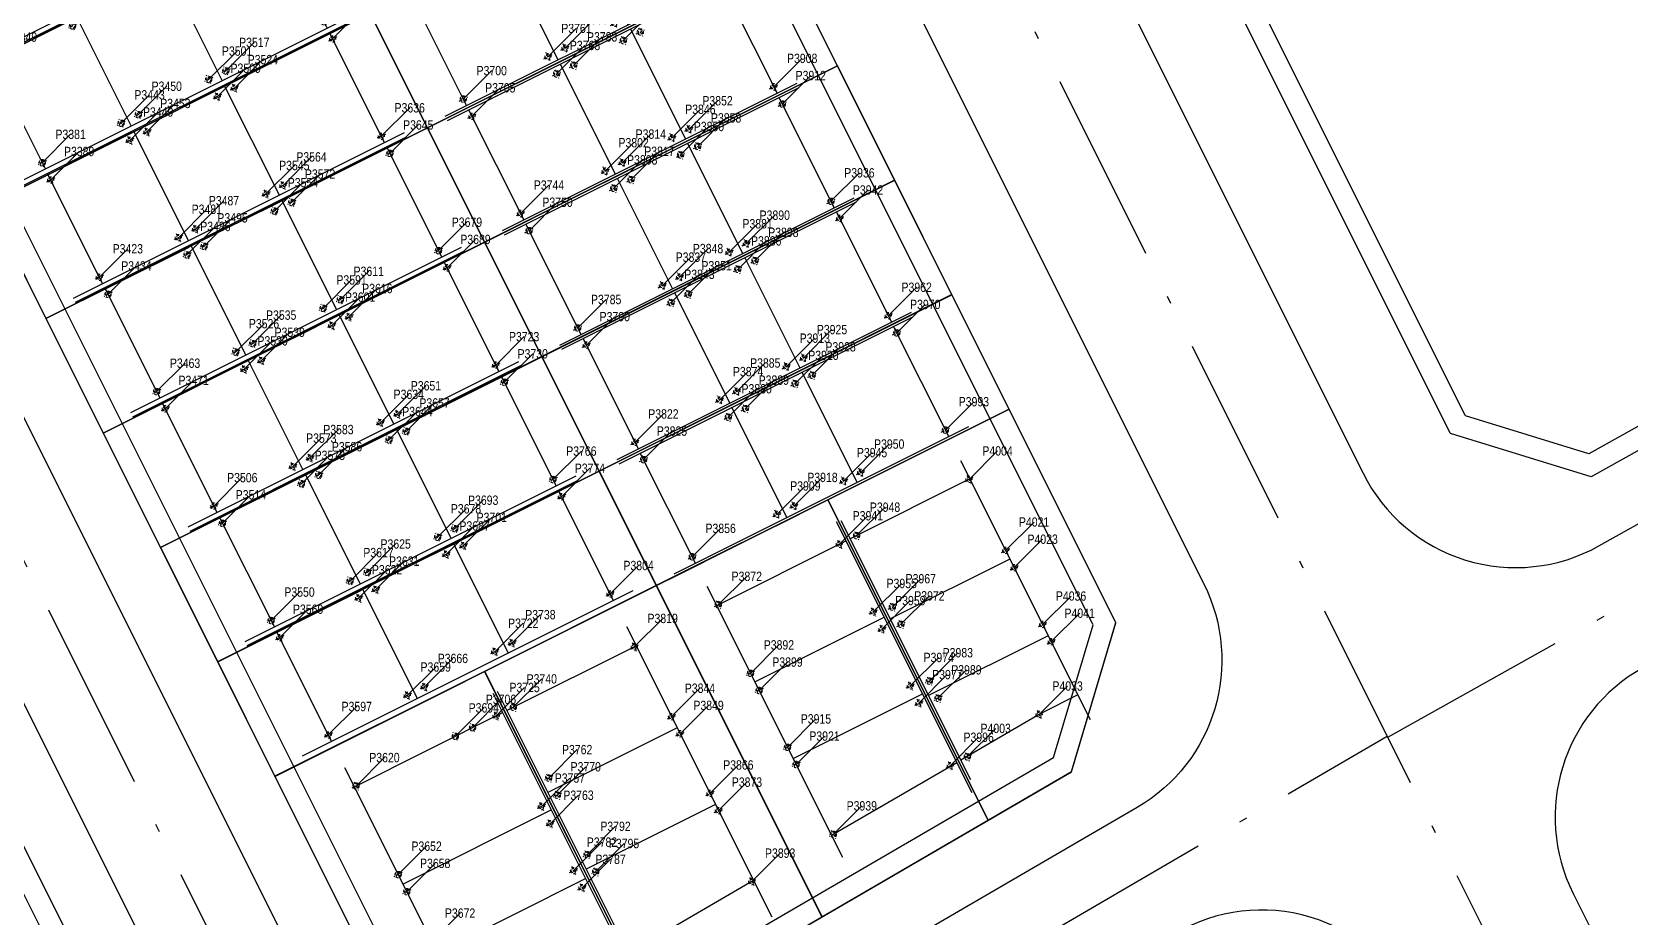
# Model space of a CAD drawing. Header units: millimetres. Extents: x 0 to 571985, y 0 to 2066666.
# Drawn here: x 568856.7 to 568931.6, y 2066334.2 to 2066375.7 of the extents above; entities that cross this region are included whole.
import ezdxf
from ezdxf.enums import TextEntityAlignment as Align
from ezdxf.xclip import XClip

# ---------------------------------------------------------------- set-up
doc = ezdxf.new("R2010")
doc.units = ezdxf.units.MM
for name, pattern in [('ACAD_ISO10W100', [18.5, 12, -3, 0.5, -3]), ('CENTER', [3, 1.5, -0.5, 0.5, -0.5]), ('CENTER2', [1.125, 0.75, -0.125, 0.125, -0.125]), ('HIDDEN', [0.75, 0.5, -0.25]), ('Xref Grid (A1)$0$CENTER2', [1.125, 0.75, -0.125, 0.125, -0.125])]:
    doc.linetypes.add(name, pattern=pattern)
for name, color, linetype in [('01.AXIS', 160, 'CENTER2'), ('13.BEAM', 8, 'Continuous'), ('CDC.01.AXIS', 160, 'CENTER2'), ('ChiaLo', 128, 'CENTER'), ('datOlienke', 42, 'Continuous'), ('datTruog', 134, 'Continuous'), ('LogDg', 7, 'Continuous'), ('LoLK', 6, 'Continuous'), ('RANHGIOI', 2, 'HIDDEN'), ('TimDg', 222, 'Continuous'), ('ViaHeS', 32, 'Continuous'), ('Xref Grid (A1)$0$01.AXIS', 160, 'Xref Grid (A1)$0$CENTER2')]:
    doc.layers.add(name, color=color, linetype=linetype)
for name, color, linetype, lineweight in [('A-KY HIEU', 34, 'Continuous', 20), ('A-NET THAY', 125, 'Continuous', 18), ('boDnv', 54, 'Continuous', 25), ('E- RANH GIOI', 1, 'CENTER', 13), ('kata_text', 254, 'Continuous', 30)]:
    doc.layers.add(name, color=color, linetype=linetype, lineweight=lineweight)
doc.styles.add('kata_dim', font='vnrms.shx', dxfattribs={"width": 0.66, "oblique": 7})
doc.styles.add('kata_text', font='arial.ttf', dxfattribs={"width": 0.8})
doc.styles.add('rms', font='romans.shx', dxfattribs={"width": 0.7, "bigfont": 'vns.shx'})
doc.linetypes.add('ADL', pattern='A,0.125,-0.15,["++",rms,S=0.5,R=0,X=0,Y=-0.2245],-1.35,1.125', length=2.75)
doc.dimstyles.new('kata_dim_iso', dxfattribs={"dimtxt": 2.5, "dimasz": 1.5, "dimexe": 1.5, "dimexo": 2.5, "dimtad": 1, "dimdec": 0, "dimzin": 0, "dimdsep": 46, "dimtxsty": 'kata_dim', "dimblk": 'kata_block_ArchTick', "dimcen": 0.09, "dimdle": 1.2, "dimclrd": 8, "dimclre": 8, "dimclrt": 3, "dimadec": 0, "dimazin": 0, "dimtfac": 1, "dimtdec": 0, "dimtix": 1, "dimtofl": 0, "dimtmove": 0, "dimatfit": 3, "dimfxl": 3.75, "dimfxlon": 1, "dimtolj": 1, "dimtzin": 0, "dimarcsym": 0})

# ---------------------------------------------------------------- blocks, each defined once
blk = doc.blocks.new('NEN')
at = {"layer": 'boDnv', "color": 10, "linetype": 'ADL', "ltscale": 0.25}
for points in [[(359.506, 130.346), (389.04, 76.775), (387.315, 70.754), (232.191, -15.805), (226.405, -14.021), (199.009, 40.755), (200.902, 46.897), (353.525, 132.059)], [(183.1, -44.001), (207.084, -30.046), (208.943, -23.819), (166.891, 60.261), (160.821, 62.463), (135.405, 51.385), (133.351, 45.723), (177.371, -42.291)], [(138.064, -70.202), (163.347, -55.493), (165.206, -49.265), (120.533, 40.055), (114.463, 42.257), (87.67, 30.578), (85.617, 24.916), (132.335, -68.493)]]:
    blk.add_lwpolyline(points, close=True, dxfattribs=at)
at = {"layer": 'ChiaLo', "ltscale": 5}
for points in [[(196.229, -37.519), (148.388, 58.135)], [(154.468, 1.268), (188.901, 18.489)], [(157.151, -4.099), (191.585, 13.123)], [(159.835, -9.465), (194.269, 7.757)], [(162.519, -14.831), (196.953, 2.391)], [(165.203, -20.197), (199.637, -2.976)], [(167.887, -25.564), (202.321, -8.342)], [(170.571, -30.93), (205.004, -13.708)], [(204.023, -32.984), (196.508, -17.958)], [(188.434, -42.054), (180.409, -26.009)]]:
    blk.add_lwpolyline(points, dxfattribs=at)
at = {"layer": 'datOlienke'}
for points in [[(183.229, -45.083), (207.929, -30.712), (210.015, -23.726), (167.607, 61.065), (160.787, 63.539), (134.612, 52.13), (132.265, 45.66), (176.67, -43.125)], [(138.192, -71.285), (164.192, -56.158), (166.277, -49.172), (121.249, 40.859), (114.429, 43.333), (86.877, 31.323), (84.53, 24.853), (131.634, -69.327)]]:
    blk.add_lwpolyline(points, close=True, dxfattribs=at)
at = {"layer": 'datTruog', "linetype": 'ByBlock'}
blk.add_lwpolyline([(360.181, 131.193), (390.115, 76.896), (388.163, 70.081), (232.305, -16.886), (225.702, -14.851), (197.935, 40.666), (200.065, 47.574), (353.401, 133.135)], close=True, dxfattribs=at)
at = {"layer": 'LogDg'}
for points in [[(34.296, -348.766, -0.124666), (14.114, -339.771, 0.262937), (-5.331, -336.771, -0.009345), (-40.959, -349.473), (-145.868, -384.68, 0.405257), (-155.456, -403.235), (-146.557, -432.72), (-158.046, -436.187), (-166.572, -407.936, 0.423227), (-185.704, -398.049), (-272.077, -427.035, 0.40652), (-277.181, -436.964), (-262.947, -483.397), (-271.552, -486.035), (-285.593, -440.232, 0.421949), (-295.787, -434.992), (-422.26, -477.436, 0.346831), (-427.684, -485.726), (-426.662, -497.249, 0.109851), (-417.21, -527.045), (-422.398, -530.058, -0.109851), (-432.639, -497.779), (-433.194, -491.512, 0.484967), (-443.708, -484.634), (-484.199, -498.222, 0.36701), (-492.228, -511.51), (-484.402, -560.012), (-490.326, -560.967), (-497.433, -516.92, 0.457512), (-512.889, -507.388), (-525.337, -511.314, 0.375227), (-533.554, -524.795, 0.049445), (-523.248, -562.118), (-518.404, -576.577), (-525.515, -578.96), (-530.307, -564.659, -0.044276), (-540.221, -530.036, 0.448349), (-555.614, -520.863), (-568.853, -525.038), (-576.072, -502.149), (-552.391, -494.681, 0.333336), (-544.003, -482.976), (-545.865, -397.305, 0.120559), (-569.998, -307.198), (-621.979, -219.712, 0.334943), (-635.359, -214.239), (-686.931, -227.855), (-689.803, -216.977), (-647.957, -205.93, 0.498191), (-640.704, -188.198), (-654.378, -165.183, -0.144979), (-668.853, -108.061), (-659.845, 118.23, 0.428088), (-671.924, 130.707), (-689.222, 130.58), (-689.305, 141.83), (-670.344, 141.969, 0.400474), (-658.442, 153.492), (-657.828, 168.904), (-656.06, 189.374), (-648.588, 188.728), (-650.341, 168.432), (-650.889, 154.678, 0.425345), (-638.921, 142.201), (-621.613, 142.328, 0.402651), (-609.707, 153.94), (-609.387, 163.859, -0.019867), (-608.227, 179.942), (-606.8, 192.652), (-600.838, 191.983), (-602.264, 179.273, 0.019867), (-603.39, 163.665), (-603.676, 154.802, 0.425871), (-591.594, 142.415), (-548.362, 142.733), (-548.28, 131.483), (-592.887, 131.155, 0.401789), (-604.791, 119.578), (-607.754, 35.571, -0.005984), (-607.983, 30.718, 0.462462), (-599.177, 22.287), (-555.377, 26.801), (-554.762, 20.832), (-603.242, 15.836, 0.355613), (-610.381, 8.689), (-613.794, -24.838, 0.475348), (-605.015, -33.606), (-508.268, -23.636, 0.016072), (-476.806, -19.368, 0.37392), (-470.138, -11.259), (-470.705, 9.348), (-464.707, 9.513), (-464.235, -7.648, 0.461916), (-454.747, -15.288), (-421.581, -8.993, 0.020567), (-382.015, 0.216), (-299.764, 22.963, 0.415004), (-292.798, 35.293), (-296.969, 50.218), (-285.412, 53.448), (-281.218, 38.439, 0.413423), (-268.921, 31.492), (-169.968, 58.858, 0.427702), (-164.496, 69.052), (-169.623, 84.754), (-163.92, 86.616), (-158.479, 69.956, 0.400853), (-148.742, 64.729), (-123.897, 71.6, 0.437327), (-113.795, 91.173), (-114.462, 93.013), (-128.551, 136.154), (-105.736, 143.605), (-91.769, 100.833), (-90.91, 98.466, 0.429754), (-70.957, 89.772, 0.001079), (-63.934, 92.766, 0.001474), (-62.342, 93.454), (-47.534, 99.909, 0.386536), (-43.126, 109.726), (-48.301, 125.574), (-42.598, 127.436), (-38.076, 113.59, 0.442444), (-27.275, 108.739), (111.617, 169.28, 0.414214), (115.754, 179.811), (109.361, 194.478), (114.861, 196.875), (121.255, 182.208, 0.414214), (131.785, 178.071), (252.97, 230.894), (276.872, 241.312), (291.579, 249.057, 0.419837), (295.267, 261.365), (290.95, 269.196), (301.459, 274.99), (306.058, 266.648, 0.408717), (318.136, 263.031), (326.546, 267.464), (332.148, 256.836), (324.233, 252.656, 0.419466), (320.555, 240.352), (397.092, 101.523, 0.433643), (408.413, 98.649), (440.787, 119.386), (444.023, 114.334), (410.428, 92.813, 0.395048), (407.737, 82.215), (451.056, 3.639, -0.005576), (472.219, -35.781, 0.422017), (490.066, -41.118), (502.995, -33.918), (514.672, -54.886), (500.295, -62.892, 0.404193), (495.052, -80.181), (502.502, -94.711), (491.824, -100.186), (485.095, -87.061, 0.424556), (467.192, -81.64), (316.164, -165.913), (307.211, -171.115, 0.396001), (304.075, -181.611), (326.147, -225.742), (318.098, -229.768), (296.726, -187.038, 0.432664), (285.552, -183.699), (178.072, -246.148, 0.389772), (174.86, -256.488), (194.1, -297.126), (188.677, -299.693), (170.231, -260.733, 0.439085), (158.982, -257.239), (145.496, -265.075, -0.013452), (97.701, -291.151, 0.262926), (86.853, -307.563, -0.162068), (76.015, -333.842, 0.270323), (72.318, -353.653), (79.981, -375.074), (57.383, -383.157), (49.72, -361.737, 0.270325), (34.296, -348.766)], [(191.761, -50.531), (96.917, -106.112, 0.395833), (93.785, -116.606), (107.231, -143.491, 0.432836), (118.409, -146.827), (234.309, -78.995, 0.395833), (237.441, -68.502), (223.995, -41.617, 0.432836), (212.817, -38.281), (191.761, -50.531)]]:
    blk.add_lwpolyline(points, format="xyb", dxfattribs=at)
for points in [[(392.266, 68.936, 0.412716), (395.374, 79.784), (365.44, 134.08, 0.415712), (354.536, 137.204), (197.099, 49.355, 0.401037), (193.842, 38.79), (221.604, -16.718, 0.427514), (232.657, -20.125)], [(133.661, 54.988), (161.2, 66.992, -0.398858), (171.552, 63.237), (214.134, -21.902, -0.395833), (211.002, -32.395), (185.019, -47.512, -0.432836), (173.841, -44.175), (129.703, 44.076, -0.429738)], [(231.455, -36.414), (244.888, -63.273, 0.427514), (255.942, -66.68), (417.372, 23.397, 0.412716), (420.48, 34.246), (405.996, 60.518, 0.415712), (395.092, 63.642), (234.712, -25.849, 0.401037)], [(81.968, 23.269), (128.805, -70.377, 0.432836), (139.983, -73.714), (165.966, -58.597, 0.395833), (169.098, -48.104), (123.817, 42.43, 0.398858), (113.466, 46.185), (85.926, 34.181, 0.429738)]]:
    blk.add_lwpolyline(points, format="xyb", close=True, dxfattribs=at)
at = {"layer": 'LoLK'}
for points in [[(169.671, 15.58), (151.784, 6.634), (154.468, 1.268), (172.355, 10.214)], [(194.269, 7.757), (191.585, 13.123), (175.039, 4.848), (177.723, -0.519)], [(172.355, 10.214), (154.468, 1.268), (157.151, -4.099), (175.039, 4.848)], [(196.953, 2.391), (194.269, 7.757), (177.723, -0.519), (180.407, -5.885)], [(175.039, 4.848), (157.151, -4.099), (159.835, -9.465), (177.723, -0.519)], [(199.637, -2.976), (196.953, 2.391), (180.407, -5.885), (183.091, -11.251)], [(180.407, -5.885), (177.723, -0.519), (159.835, -9.465), (162.519, -14.831)], [(202.321, -8.342), (199.637, -2.976), (183.091, -11.251), (185.775, -16.617)], [(180.407, -5.885), (162.519, -14.831), (165.203, -20.197), (183.091, -11.251)], [(205.004, -13.708), (202.321, -8.342), (185.775, -16.617), (188.459, -21.984)], [(183.091, -11.251), (165.203, -20.197), (167.887, -25.564), (185.775, -16.617)], [(210.015, -23.726), (205.004, -13.708), (196.508, -17.958), (204.023, -32.984), (207.929, -30.712)], [(185.775, -16.617), (167.887, -25.564), (170.571, -30.93), (188.459, -21.984)], [(196.508, -17.958), (188.459, -21.984), (196.229, -37.519), (204.023, -32.984)], [(188.459, -21.984), (180.409, -26.009), (188.434, -42.054), (196.229, -37.519)], [(180.409, -26.009), (170.571, -30.93), (176.67, -43.125), (183.229, -45.083), (188.434, -42.054)], [(151.464, -44.145), (161.302, -39.225), (158.619, -33.858), (140.731, -42.805), (143.415, -48.171)]]:
    blk.add_lwpolyline(points, close=True, dxfattribs=at)
at = {"layer": 'RANHGIOI', "color": 1, "ltscale": 9, "const_width": 1}
blk.add_lwpolyline([(460, -51.299, 0.006594), (435.293, -5.051), (303.078, 234.769), (284.672, 225.077), (-55.993, 76.586), (-56.839, 76.223, -0.005137), (-90.743, 62.093), (-377.217, -17.133, -0.020567), (-418.225, -26.678), (-463.443, -35.259, -0.021218), (-506.422, -41.541), (-623.638, -53.62), (-626.464, -70.884, 0.128574), (-620.42, -135.36), (-615.505, -148.86, 0.039408), (-607.143, -167.188), (-594.172, -190.555), (-547.57, -259.493, -0.11987), (-522.704, -326.397), (-507.917, -451.947), (-504.475, -473.277), (-499.271, -471.636), (-50.48, -321.024, 0.050684), (130.425, -239.135), (301.319, -139.843)], format="xyb", close=True, dxfattribs=at)
at = {"layer": 'TimDg', "linetype": 'ACAD_ISO10W100', "ltscale": 0.75}
for points in [[(-618.456, -41.023), (-507.652, -29.604, 0.021218), (-465.681, -23.47), (-420.462, -14.888, 0.020567), (-380.415, -5.567), (-94.607, 73.475, 0.005041), (-61.569, 87.252, 0.001474), (-59.945, 87.954), (279.472, 235.9), (307.904, 250.872)], [(-358.633, -282.039), (-15.318, -166.825, 0.050829), (-9.777, -164.314), (222.735, -29.039)]]:
    blk.add_lwpolyline(points, format="xyb", dxfattribs=at)
for points in [[(335.549, -254.599), (124.099, 168.176)], [(170.944, 74.512), (-58.789, -25.625)], [(222.758, -29.084), (405.905, 73.111)], [(176.4, -55.997), (121.833, 53.105)]]:
    blk.add_lwpolyline(points, dxfattribs=at)
at = {"layer": 'ViaHeS', "elevation": 0}
blk.add_lwpolyline([(-483.362, -504.27), (-441.21, -490.124), (-436.029, -493.514), (-435.627, -498.044, 0.109851), (-424.993, -531.564), (-414.615, -525.539, -0.109851), (-423.674, -496.984), (-424.342, -489.445), (-420.001, -483.006), (-295.249, -441.14), (-289.043, -444.33), (-275.854, -487.354), (-258.645, -482.078), (-271.972, -438.601), (-268.698, -432.23), (-181.634, -403.012), (-172.975, -407.486), (-163.79, -437.92), (-140.813, -430.986), (-150.211, -399.847), (-145.597, -390.918), (-39.026, -355.153, 0.008545), (-6.235, -343.522, -0.249193), (12.375, -345.964, 0.09975), (30.772, -354.181, -0.256949), (45.215, -366.957), (51.733, -385.178), (85.63, -373.053), (79.112, -354.831, -0.256949), (82.174, -335.793, 0.136918), (92.607, -310.438, -0.249193), (103.308, -295.017, 0.012659), (148.511, -270.262), (162.157, -262.333), (168.62, -264.341), (185.966, -300.977), (196.811, -295.842), (179.033, -258.291), (181.216, -251.26), (287.384, -189.574), (293.944, -191.534), (314.073, -231.781), (330.172, -223.729), (309.538, -182.474), (311.625, -175.49), (319.134, -171.127), (408.277, -121.386), (412.274, -122.589), (434.351, -165.321), (442.347, -161.19), (420.137, -118.201), (421.38, -114.074), (470.335, -86.758), (479.641, -89.576), (486.485, -102.924), (507.841, -91.973), (500.499, -77.654), (503.421, -68.019), (517.591, -60.128), (500.076, -28.676), (486.971, -35.974), (477.625, -33.17, 0.0056), (456.311, 6.536), (412.324, 86.322), (414.12, 93.398), (444.832, 113.071), (439.977, 120.649), (409.766, 101.296), (403.142, 102.978), (327.714, 239.794), (330.524, 249.193), (334.945, 251.528), (323.749, 272.772), (318.926, 270.23), (309.354, 273.096), (306.713, 277.887), (285.696, 266.299), (288.11, 261.921), (285.295, 252.529), (274.271, 246.724), (129.387, 183.571), (122.806, 186.157), (117.612, 198.074), (106.611, 193.279), (111.806, 181.362), (109.22, 174.781), (26.33, 138.65), (-29.869, 114.154), (-36.004, 116.909), (-39.746, 128.368), (-51.153, 124.642), (-47.055, 112.092), (-50.086, 105.341), (-75.921, 94.08), (-84.511, 97.937), (-100.033, 145.467), (-134.254, 134.292), (-118.657, 86.529), (-123.231, 78.009), (-150.258, 70.535), (-156.629, 73.955), (-161.068, 87.547), (-172.475, 83.822), (-168.207, 70.753), (-171.474, 64.667), (-269.546, 37.545), (-275.711, 41.028), (-279.634, 55.063), (-302.748, 48.603), (-298.843, 34.63), (-302.316, 28.482), (-383.614, 5.999, -0.020567), (-422.7, -3.099), (-456.246, -9.465), (-461.296, -5.399), (-461.708, 9.595), (-473.703, 9.265), (-473.239, -7.637), (-478.028, -13.489, -0.015955), (-508.883, -17.667), (-606.147, -27.691), (-610.614, -23.229), (-607.49, 7.461), (-602.01, 12.947), (-554.455, 17.848), (-555.685, 29.785), (-600.448, 25.172), (-605.043, 29.645, 0.007073), (-604.756, 35.466), (-601.912, 116.095), (-594.665, 123.142), (-548.221, 123.483), (-548.421, 150.733), (-593.42, 150.402), (-600.493, 157.35, -0.027886), (-599.283, 178.939), (-597.857, 191.648), (-609.782, 192.987), (-611.208, 180.277, 0.019867), (-612.385, 163.955), (-612.597, 157.389), (-619.823, 150.342), (-639.316, 150.198), (-646.998, 158.133), (-646.598, 168.196), (-644.852, 188.405), (-659.796, 189.697), (-661.572, 169.14), (-662.014, 158.023), (-670.332, 149.97), (-689.364, 149.83), (-689.163, 122.58), (-671.417, 122.71), (-663.736, 114.776), (-672.6, -107.912, 0.144979), (-657.602, -167.099), (-644.687, -188.836), (-648.335, -197.756), (-691.845, -209.242), (-684.889, -235.59), (-633.86, -222.118), (-622.039, -226.953), (-573.255, -309.058, -0.120474), (-549.614, -397.387), (-547.842, -478.902), (-555.298, -489.306), (-577.876, -496.427), (-567.048, -530.76), (-552.743, -526.248), (-543.713, -531.719, 0.042979), (-533.836, -565.928), (-529.071, -580.151), (-514.848, -575.386), (-519.719, -560.846, -0.045576), (-529.315, -527.166), (-523.005, -516.87), (-508.247, -512.215), (-500.456, -517.02), (-493.287, -561.445), (-481.44, -559.534), (-488.883, -513.408), (-483.362, -504.27)], format="xyb", dxfattribs=at)
at = {"layer": 'ViaHeS'}
for points in [[(360.181, 131.193), (390.115, 76.896), (388.163, 70.081), (232.305, -16.886), (225.702, -14.851), (197.935, 40.666), (200.065, 47.574), (353.401, 133.135)], [(183.229, -45.083), (207.929, -30.712), (210.015, -23.726), (167.607, 61.065), (160.787, 63.539), (134.612, 52.13), (132.265, 45.66), (176.67, -43.125)], [(138.192, -71.285), (164.192, -56.158), (166.277, -49.172), (121.249, 40.859), (114.429, 43.333), (86.877, 31.323), (84.53, 24.853), (131.634, -69.327)]]:
    blk.add_lwpolyline(points, close=True, dxfattribs=at)
blk = doc.blocks.new('A$C758D662A')
at = {"linetype": 'HIDDEN', "ltscale": 500}
for radius in [300, 200]:
    blk.add_circle((0, 0), radius, dxfattribs=at)
at = {"layer": 'CDC.01.AXIS', "ltscale": 200}
for p, q in [((437, 0), (-437, 0)), ((0, 437), (0, -437))]:
    blk.add_line(p, q, dxfattribs=at)
blk = doc.blocks.new('pile Plan')
at = {"xscale": 0.5, "yscale": 0.5, "zscale": 0.5}
for p in [(340, 14779), (5440.000004, 14779), (340, 9630), (5440.000004, 9630), (340, 8730), (5440.000004, 8730), (340, 5040), (5440.000004, 5040), (340, 4140), (5440.000004, 4140), (340, -1), (5440.000004, -1)]:
    blk.add_blockref('A$C758D662A', p, dxfattribs=at)
blk = doc.blocks.new('a1 sao - 2')
at = {"layer": 'Xref Grid (A1)$0$01.AXIS', "ltscale": 500}
for p, q in [((0.11, -1.086), (0.11, -18.434)), ((5.89, -1.086), (5.89, -18.434)), ((0.11, -2.11), (5.89, -2.11)), ((0.11, -7.62), (5.89, -7.62)), ((0.11, -12.39), (5.89, -12.39)), ((0.11, -16.89), (5.89, -16.89))]:
    blk.add_line(p, q, dxfattribs=at)
at = {"xscale": 0.001, "yscale": 0.001, "zscale": 0.001}
blk.add_blockref('pile Plan', (0.11, -16.89), dxfattribs=at)
blk = doc.blocks.new('NEN NO1')
at = {"layer": 'datOlienke'}
blk.add_lwpolyline([(4.684, 4.99), (2.881, 33.51), (-2.435, 38.5), (-97.24, 38.5), (-102.503, 33.507), (-104.007, 4.993), (-99.271, 0), (0, 0)], close=True, dxfattribs=at)
at = {"layer": 'LoLK'}
for points in [[(-37.635, 38.5), (-43.635, 38.5), (-43.635, 20), (-37.635, 20)], [(-31.635, 38.5), (-37.635, 38.5), (-37.635, 20), (-31.635, 20)], [(-25.635, 38.5), (-31.635, 38.5), (-31.635, 20), (-25.635, 20)], [(-19.635, 38.5), (-25.635, 38.5), (-25.635, 20), (-19.635, 20)], [(-13.635, 38.5), (-19.635, 38.5), (-19.635, 20), (-13.635, 20)], [(-2.435, 38.5), (-13.635, 38.5), (-13.635, 29), (3.166, 29), (2.881, 33.51)], [(-13.635, 29), (-13.635, 20), (3.735, 20), (3.166, 29)], [(-55.635, 20), (-55.635, 0), (-49.635, 0), (-49.635, 20)], [(-49.635, 20), (-49.635, 0), (-43.635, 0), (-43.635, 20)], [(-43.635, 20), (-43.635, 0), (-37.635, 0), (-37.635, 20)], [(-31.635, 20), (-37.635, 20), (-37.635, 0), (-31.635, 0)], [(-31.635, 20), (-31.635, 0), (-25.635, 0), (-25.635, 20)], [(-25.635, 20), (-25.635, 0), (-19.635, 0), (-19.635, 20)], [(-19.635, 20), (-19.635, 0), (-13.635, 0), (-13.635, 20)], [(-13.635, 20), (-13.635, 11), (4.304, 11), (3.735, 20)], [(-13.635, 11), (-13.635, 0), (0, 0), (4.684, 4.99), (4.304, 11)]]:
    blk.add_lwpolyline(points, close=True, dxfattribs=at)
blk = doc.blocks.new('A18 - 2')
at = {"layer": '01.AXIS', "ltscale": 500}
for p, q in [((0.11, -0.998), (0.11, -16.443)), ((5.89, -0.998), (5.89, -16.443)), ((0.11, -2.11), (5.89, -2.11)), ((0.11, -6.91), (5.89, -6.91)), ((0.11, -10.59), (5.89, -10.59)), ((0.11, -15.39), (5.89, -15.39))]:
    blk.add_line(p, q, dxfattribs=at)
at = {"yscale": 0.0005, "zscale": 0.0005}
for p, xscale in [((0.45, -2.11), 0.0005), ((5.55, -2.11), 0.0005), ((0.45, -6.55), -0.0005), ((5.55, -6.55), 0.0005), ((0.45, -7.45), -0.0005), ((5.55, -7.45), 0.0005), ((0.45, -10.05), -0.0005), ((5.55, -10.05), 0.0005), ((0.45, -10.95), -0.0005), ((5.55, -10.95), 0.0005), ((0.45, -15.39), 0.0005), ((5.55, -15.39), 0.0005)]:
    blk.add_blockref('A$C758D662A', p, dxfattribs=dict(at, xscale=xscale))
blk = doc.blocks.new('A12.2')
at = {"layer": '01.AXIS', "ltscale": 500}
for p, q in [((0.11, -0.998), (0.11, -16.443)), ((5.89, -0.998), (5.89, -16.443)), ((0.11, -2.11), (5.89, -2.11)), ((0.11, -6.91), (5.89, -6.91)), ((0.11, -10.59), (5.89, -10.59)), ((0.11, -15.39), (5.89, -15.39))]:
    blk.add_line(p, q, dxfattribs=at)
at = {"yscale": 0.0005, "zscale": 0.0005}
for p, xscale in [((0.45, -2.11), 0.0005), ((5.55, -2.11), 0.0005), ((0.45, -6.55), -0.0005), ((5.55, -6.55), 0.0005), ((0.45, -7.45), -0.0005), ((5.55, -7.45), 0.0005), ((0.45, -10.05), -0.0005), ((5.55, -10.05), 0.0005), ((0.45, -10.95), -0.0005), ((5.55, -10.95), 0.0005), ((0.45, -15.39), 0.0005), ((5.55, -15.39), 0.0005)]:
    blk.add_blockref('A$C758D662A', p, dxfattribs=dict(at, xscale=xscale))
blk = doc.blocks.new('A1 - 2')
at = {"layer": 'Xref Grid (A1)$0$01.AXIS', "ltscale": 500}
for p, q in [((0.11, -1.086), (0.11, -18.434)), ((5.89, -1.086), (5.89, -18.434)), ((0.11, -2.11), (5.89, -2.11)), ((0.11, -7.62), (5.89, -7.62)), ((0.11, -12.39), (5.89, -12.39)), ((0.11, -16.89), (5.89, -16.89))]:
    blk.add_line(p, q, dxfattribs=at)
at = {"xscale": 0.001, "yscale": 0.001, "zscale": 0.001}
blk.add_blockref('pile Plan', (0.11, -16.89), dxfattribs=at)
blk = doc.blocks.new('A5 - 2')
at = {"layer": 'Xref Grid (A1)$0$01.AXIS', "ltscale": 500}
for p, q in [((0.11, -1.086), (0.11, -18.434)), ((5.89, -1.086), (5.89, -18.434)), ((0.11, -2.11), (5.89, -2.11)), ((0.11, -7.62), (5.89, -7.62)), ((0.11, -12.39), (5.89, -12.39)), ((0.11, -16.89), (5.89, -16.89))]:
    blk.add_line(p, q, dxfattribs=at)
at = {"xscale": 0.001, "yscale": 0.001, "zscale": 0.001}
blk.add_blockref('pile Plan', (0.11, -16.89), dxfattribs=at)
blk = doc.blocks.new('A3.1 - 2')
at = {"layer": '01.AXIS', "ltscale": 500}
for p, q in [((0.11, -1.086), (0.11, -16.322)), ((6.89, -1.086), (6.89, -16.322)), ((6.94, -2.11), (0.11, -2.11)), ((6.89, -6.41), (0.11, -6.41)), ((6.89, -10.43), (0.11, -10.43))]:
    blk.add_line(p, q, dxfattribs=at)
blk.add_lwpolyline([(6.89, -14.41), (0.11, -14.84)], dxfattribs=at)
at = {"yscale": 0.0005, "zscale": 0.0005}
for p, xscale in [((0.45, -2.11), 0.0005), ((6.79, -2.11), -0.0005), ((0.45, -5.82), 0.0005), ((6.89, -5.82), -0.0005), ((0.45, -6.72), 0.0005), ((6.89, -6.72), -0.0005), ((0.45, -9.84), 0.0005), ((6.89, -9.845), -0.0005), ((0.45, -10.74), 0.0005), ((6.89, -10.745), -0.0005), ((6.793, -14.42), -0.0005), ((0.45, -14.856), 0.0005)]:
    blk.add_blockref('A$C758D662A', p, dxfattribs=dict(at, xscale=xscale))
blk = doc.blocks.new('A3 - 2')
at = {"layer": '01.AXIS', "ltscale": 500}
for p, q in [((0.11, -1.086), (0.11, -15.297)), ((6.89, -1.086), (6.89, -15.297)), ((6.95, -2.11), (0.11, -2.11)), ((6.89, -6.11), (0.11, -6.11)), ((6.89, -10.13), (0.11, -10.13))]:
    blk.add_line(p, q, dxfattribs=at)
blk.add_lwpolyline([(6.89, -14.153), (0.11, -13.724)], dxfattribs=at)
at = {"yscale": 0.0005, "zscale": 0.0005}
for p, xscale in [((0.45, -2.11), 0.0005), ((6.8, -2.11), -0.0005), ((0.45, -5.66), 0.0005), ((6.89, -5.66), -0.0005), ((0.45, -6.56), 0.0005), ((6.89, -6.56), -0.0005), ((0.45, -9.54), 0.0005), ((6.89, -9.54), -0.0005), ((0.45, -10.44), 0.0005), ((6.89, -10.44), -0.0005), ((0.45, -13.725), 0.0005), ((6.79, -14.15), -0.0005)]:
    blk.add_blockref('A$C758D662A', p, dxfattribs=dict(at, xscale=xscale))
blk = doc.blocks.new('A7 - 2')
at = {"layer": '01.AXIS', "ltscale": 500}
for p, q in [((0.11, -1.086), (0.11, -16.466)), ((7.89, -1.086), (7.89, -16.466)), ((7.95, -2.11), (0.11, -2.11)), ((7.89, -7.21), (0.11, -7.21)), ((7.89, -10.81), (0.11, -10.81)), ((7.89, -14.85), (0.11, -14.85))]:
    blk.add_line(p, q, dxfattribs=at)
at = {"layer": '13.BEAM', "ltscale": 500}
blk.add_line((0.558, -15.011), (0.557, -15.011), dxfattribs=at)
at = {"yscale": 0.0005, "zscale": 0.0005}
for p, xscale in [((0.45, -2.11), 0.0005), ((7.8, -2.11), -0.0005), ((7.89, -6.71), -0.0005), ((7.89, -7.61), -0.0005), ((0.45, -10.22), 0.0005), ((7.89, -10.22), -0.0005), ((0.45, -11.12), 0.0005), ((7.89, -11.12), -0.0005), ((7.89, -13.64), -0.0005), ((0.45, -14.873), 0.0005)]:
    blk.add_blockref('A$C758D662A', p, dxfattribs=dict(at, xscale=xscale))
for p, xscale, rotation in [((1.69, -2.11), -0.0005, 90), ((2.59, -2.11), -0.0005, 90), ((0.45, -6.86), 0.0005, 90.00000000000001), ((0.45, -7.76), 0.0005, 90.00000000000001), ((5.63, -15.25), -0.0005, 90), ((6.53, -15.25), -0.0005, 90)]:
    blk.add_blockref('A$C758D662A', p, dxfattribs=dict(at, xscale=xscale, rotation=rotation))
blk = doc.blocks.new('A17 - 2')
at = {"layer": '01.AXIS', "ltscale": 500}
for p, q in [((0.11, -1.155), (0.11, -14.723)), ((6.39, -1.144), (6.39, -14.723)), ((6.5, -2.11), (0.11, -2.11)), ((6.39, -6.31), (0.11, -6.31)), ((6.39, -10.33), (0.11, -10.33)), ((4.45, -13.435), (0.11, -13.71)), ((6.39, -13.435), (4.45, -13.435))]:
    blk.add_line(p, q, dxfattribs=at)
at = {"yscale": 0.0005, "zscale": 0.0005}
for p, xscale in [((0.45, -2.11), 0.0005), ((6.35, -2.11), -0.0005), ((6.39, -5.86), -0.0005), ((6.39, -6.76), -0.0005), ((0.45, -9.74), 0.0005), ((6.39, -9.74), -0.0005), ((0.45, -10.64), 0.0005), ((6.39, -10.64), -0.0005), ((4.356, -13.441), -0.0005), ((0.45, -13.71), 0.0005)]:
    blk.add_blockref('A$C758D662A', p, dxfattribs=dict(at, xscale=xscale))
at = {"xscale": 0.0005000000000000021, "yscale": 0.0005000000000000021, "zscale": 0.0005000000000000021, "rotation": 90}
for p in [(0.45, -5.86), (0.45, -6.76)]:
    blk.add_blockref('A$C758D662A', p, dxfattribs=at)
blk = doc.blocks.new('A$C33BC4D2A')
at = {"layer": 'A-KY HIEU', "color": 0, "const_width": 1.022}
blk.add_lwpolyline([(14.345, -292.097), (14.345, -4.903), (414.985, -4.903), (414.985, -292.097)], close=True, dxfattribs=at)
at = {"layer": 'Defpoints', "color": 125}
blk.add_lwpolyline([(0, -297), (420, -297), (420, 0), (0, 0)], close=True, dxfattribs=at)
blk = doc.blocks.new('kata_block_ArchTick')
at = {"color": 8}
blk.add_line((1, 0), (-1, 0), dxfattribs=at)
at = {"color": 8, "const_width": 0.15}
blk.add_lwpolyline([(-0.5, -0.5), (0.5, 0.5)], dxfattribs=at)
blk = doc.blocks.new('*U101')
at = {"color": 0, "ltscale": 0.8, "style": 'kata_text', "width": 0.8}
blk.add_attdef('TEN', text='', height=2.2, dxfattribs=at).set_placement((6.67, 6.67), align=Align.MIDDLE_CENTER)
at = {"color": 0, "ltscale": 0.8, "style": 'kata_text', "width": 0.8, "flags": 1}
blk.add_attdef('CHU_THICH', text='', height=2.2, dxfattribs=at).set_placement((0, 0), align=Align.MIDDLE_CENTER)
at = {"layer": 'Defpoints'}
blk.add_leader([(0, 0), (6.67, 6.67)], dimstyle='kata_dim_iso', override={"dimasz": 0.6, "dimgap": 0.625, "dimtad": 0}, dxfattribs=at)
blk = doc.blocks.new('A$C1FE62408')
at = {"layer": 'kata_text', "xscale": 0.2, "yscale": 0.2, "zscale": 0.2}
for p, values in [((242.57, -62.047, 0.002), {'TEN': 'P3603'}), ((256.202, -62.119, 0.002), {'TEN': 'P3815'}), ((252.67, -62.88, 0.002), {'TEN': 'P3761'}), ((253.474, -62.478, 0.002), {'TEN': 'P3777'}), ((226.668, -63.292, 0.002), {'TEN': 'P3349'}), ((237.562, -63.545, 0.002), {'TEN': 'P3517'}), ((253.072, -63.685, 0.002), {'TEN': 'P3768'}), ((253.877, -63.282, 0.002), {'TEN': 'P3783'}), ((236.757, -63.948, 0.002), {'TEN': 'P3501'}), ((237.965, -64.35, 0.002), {'TEN': 'P3524'}), ((263.259, -64.292, 0.002), {'TEN': 'P3908'}), ((237.16, -64.753, 0.002), {'TEN': 'P3509'}), ((248.699, -64.866, 0.002), {'TEN': 'P3700'}), ((263.661, -65.096, 0.002), {'TEN': 'P3912'}), ((232.652, -66.001, 0.002), {'TEN': 'P3443'}), ((233.457, -65.598, 0.002), {'TEN': 'P3450'}), ((249.101, -65.671, 0.002), {'TEN': 'P3705'}), ((233.86, -66.403, 0.002), {'TEN': 'P3453'}), ((244.851, -66.608, 0.002), {'TEN': 'P3636'}), ((258.483, -66.68, 0.002), {'TEN': 'P3846'}), ((259.288, -66.278, 0.002), {'TEN': 'P3852'}), ((233.055, -66.806, 0.002), {'TEN': 'P3449'}), ((245.253, -67.413, 0.002), {'TEN': 'P3645'}), ((258.886, -67.485, 0.002), {'TEN': 'P3850'}), ((259.691, -67.083, 0.002), {'TEN': 'P3858'}), ((228.949, -67.853, 0.002), {'TEN': 'P3381'}), ((255.353, -68.246, 0.002), {'TEN': 'P3802'}), ((256.158, -67.843, 0.002), {'TEN': 'P3814'}), ((229.351, -68.658, 0.002), {'TEN': 'P3389'}), ((240.246, -68.911, 0.002), {'TEN': 'P3564'}), ((256.561, -68.648, 0.002), {'TEN': 'P3817'}), ((239.441, -69.314, 0.002), {'TEN': 'P3545'}), ((240.648, -69.716, 0.002), {'TEN': 'P3572'}), ((255.756, -69.051, 0.002), {'TEN': 'P3808'}), ((265.943, -69.658, 0.002), {'TEN': 'P3936'}), ((239.844, -70.119, 0.002), {'TEN': 'P3554'}), ((251.383, -70.232, 0.002), {'TEN': 'P3744'}), ((266.345, -70.462, 0.002), {'TEN': 'P3942'}), ((236.141, -70.964, 0.002), {'TEN': 'P3487'}), ((251.785, -71.037, 0.002), {'TEN': 'P3750'}), ((235.336, -71.367, 0.002), {'TEN': 'P3481'}), ((236.543, -71.769, 0.002), {'TEN': 'P3495'}), ((247.535, -71.974, 0.002), {'TEN': 'P3679'}), ((261.972, -71.644, 0.002), {'TEN': 'P3890'}), ((235.739, -72.172, 0.002), {'TEN': 'P3486'}), ((261.167, -72.046, 0.002), {'TEN': 'P3881'}), ((262.375, -72.449, 0.002), {'TEN': 'P3898'}), ((231.633, -73.219, 0.002), {'TEN': 'P3423'}), ((247.937, -72.779, 0.002), {'TEN': 'P3689'}), ((258.842, -73.209, 0.002), {'TEN': 'P3848'}), ((261.57, -72.851, 0.002), {'TEN': 'P3886'}), ((232.035, -74.024, 0.002), {'TEN': 'P3434'}), ((258.037, -73.612, 0.002), {'TEN': 'P3837'}), ((259.244, -74.014, 0.002), {'TEN': 'P3851'}), ((242.125, -74.68, 0.002), {'TEN': 'P3591'}), ((242.93, -74.277, 0.002), {'TEN': 'P3611'}), ((258.439, -74.417, 0.002), {'TEN': 'P3843'}), ((242.527, -75.485, 0.002), {'TEN': 'P3601'}), ((243.332, -75.082, 0.002), {'TEN': 'P3616'}), ((254.066, -75.598, 0.002), {'TEN': 'P3785'}), ((268.627, -75.024, 0.002), {'TEN': 'P3962'}), ((238.825, -76.33, 0.002), {'TEN': 'P3535'}), ((254.469, -76.403, 0.002), {'TEN': 'P3790'}), ((269.029, -75.828, 0.002), {'TEN': 'P3970'}), ((238.02, -76.733, 0.002), {'TEN': 'P3526'}), ((239.227, -77.135, 0.002), {'TEN': 'P3539'}), ((264.656, -77.01, 0.002), {'TEN': 'P3925'}), ((238.422, -77.538, 0.002), {'TEN': 'P3530'}), ((250.218, -77.34, 0.002), {'TEN': 'P3723'}), ((263.851, -77.412, 0.002), {'TEN': 'P3913'}), ((265.058, -77.815, 0.002), {'TEN': 'P3928'}), ((234.316, -78.585, 0.002), {'TEN': 'P3463'}), ((250.621, -78.145, 0.002), {'TEN': 'P3730'}), ((261.526, -78.575, 0.002), {'TEN': 'P3885'}), ((264.253, -78.217, 0.002), {'TEN': 'P3920'}), ((234.719, -79.39, 0.002), {'TEN': 'P3471'}), ((260.721, -78.978, 0.002), {'TEN': 'P3874'}), ((261.928, -79.38, 0.002), {'TEN': 'P3889'}), ((244.809, -80.046, 0.002), {'TEN': 'P3634'}), ((245.613, -79.643, 0.002), {'TEN': 'P3651'}), ((261.123, -79.783, 0.002), {'TEN': 'P3880'}), ((245.211, -80.851, 0.002), {'TEN': 'P3644'}), ((246.016, -80.448, 0.002), {'TEN': 'P3657'}), ((256.75, -80.964, 0.002), {'TEN': 'P3822'}), ((271.31, -80.39, 0.002), {'TEN': 'P3993'}), ((241.508, -81.696, 0.002), {'TEN': 'P3583'}), ((240.704, -82.099, 0.002), {'TEN': 'P3573'}), ((257.152, -81.768, 0.002), {'TEN': 'P3825'}), ((267.34, -82.376, 0.002), {'TEN': 'P3950'}), ((241.106, -82.904, 0.002), {'TEN': 'P3578'}), ((241.911, -82.501, 0.002), {'TEN': 'P3586'}), ((252.902, -82.706, 0.002), {'TEN': 'P3766'}), ((266.535, -82.778, 0.002), {'TEN': 'P3945'}), ((272.42, -82.697, 0.002), {'TEN': 'P4004'}), ((237, -83.951, 0.002), {'TEN': 'P3506'}), ((253.305, -83.511, 0.002), {'TEN': 'P3774'}), ((264.21, -83.941, 0.002), {'TEN': 'P3918'}), ((263.405, -84.344, 0.002), {'TEN': 'P3909'}), ((237.403, -84.756, 0.002), {'TEN': 'P3514'}), ((247.492, -85.412, 0.002), {'TEN': 'P3678'}), ((248.297, -85.009, 0.002), {'TEN': 'P3693'}), ((267.143, -85.336, 0.002), {'TEN': 'P3948'}), ((247.895, -86.217, 0.002), {'TEN': 'P3687'}), ((248.7, -85.814, 0.002), {'TEN': 'P3701'}), ((266.338, -85.739, 0.002), {'TEN': 'P3941'}), ((274.133, -86.033, 0.002), {'TEN': 'P4021'}), ((259.434, -86.33, 0.002), {'TEN': 'P3856'}), ((274.535, -86.838, 0.002), {'TEN': 'P4023'}), ((243.387, -87.465, 0.002), {'TEN': 'P3617'}), ((244.192, -87.062, 0.002), {'TEN': 'P3625'}), ((243.79, -88.27, 0.002), {'TEN': 'P3622'}), ((244.595, -87.867, 0.002), {'TEN': 'P3631'}), ((255.586, -88.072, 0.002), {'TEN': 'P3804'}), ((260.659, -88.579, 0.002), {'TEN': 'P3872'}), ((267.926, -88.913, 0.002), {'TEN': 'P3955'}), ((268.82, -88.69, 0.002), {'TEN': 'P3967'}), ((239.684, -89.317, 0.002), {'TEN': 'P3550'}), ((268.329, -89.718, 0.002), {'TEN': 'P3959'}), ((269.223, -89.495, 0.002), {'TEN': 'P3972'}), ((275.868, -89.503, 0.002), {'TEN': 'P4036'}), ((240.087, -90.122, 0.002), {'TEN': 'P3560'}), ((250.981, -90.375, 0.002), {'TEN': 'P3738'}), ((256.715, -90.552, 0.002), {'TEN': 'P3819'}), ((276.271, -90.308, 0.002), {'TEN': 'P4041'}), ((250.176, -90.778, 0.002), {'TEN': 'P3722'}), ((262.167, -91.794, 0.002), {'TEN': 'P3892'}), ((270.556, -92.16, 0.002), {'TEN': 'P3983'}), ((246.071, -92.831, 0.002), {'TEN': 'P3659'}), ((246.876, -92.428, 0.002), {'TEN': 'P3666'}), ((262.569, -92.599, 0.002), {'TEN': 'P3899'}), ((269.662, -92.383, 0.002), {'TEN': 'P3974'}), ((270.959, -92.965, 0.002), {'TEN': 'P3989'}), ((251.045, -93.387, 0.002), {'TEN': 'P3740'}), ((270.064, -93.188, 0.002), {'TEN': 'P3977'}), ((275.705, -93.723, 0.002), {'TEN': 'P4033'}), ((249.131, -94.345, 0.002), {'TEN': 'P3706'}), ((250.24, -93.79, 0.002), {'TEN': 'P3725'}), ((258.464, -93.825, 0.002), {'TEN': 'P3844'}), ((242.368, -94.683, 0.002), {'TEN': 'P3597'}), ((248.327, -94.747, 0.002), {'TEN': 'P3694'}), ((258.867, -94.63, 0.002), {'TEN': 'P3849'}), ((263.902, -95.264, 0.002), {'TEN': 'P3915'}), ((272.332, -95.71, 0.002), {'TEN': 'P4003'}), ((252.705, -96.705, 0.002), {'TEN': 'P3762'}), ((264.305, -96.069, 0.002), {'TEN': 'P3921'}), ((271.534, -96.126, 0.002), {'TEN': 'P3996'}), ((243.667, -97.078, 0.002), {'TEN': 'P3620'}), ((260.265, -97.424, 0.002), {'TEN': 'P3866'}), ((252.365, -98.038, 0.002), {'TEN': 'P3757'}), ((253.107, -97.51, 0.002), {'TEN': 'P3770'}), ((260.667, -98.229, 0.002), {'TEN': 'P3873'}), ((252.768, -98.843, 0.002), {'TEN': 'P3763'}), ((266.054, -99.342, 0.002), {'TEN': 'P3939'}), ((254.503, -100.301, 0.002), {'TEN': 'P3792'}), ((245.644, -101.232, 0.002), {'TEN': 'P3652'}), ((253.868, -101.043, 0.002), {'TEN': 'P3782'}), ((254.905, -101.105, 0.002), {'TEN': 'P3795'}), ((254.271, -101.848, 0.002), {'TEN': 'P3787'}), ((262.224, -101.559, 0.002), {'TEN': 'P3893'}), ((246.047, -102.037, 0.002), {'TEN': 'P3658'}), ((247.214, -104.371, 0.002), {'TEN': 'P3672'})]:
    blk.add_blockref('*U101', p, dxfattribs=at).add_auto_attribs(values)

msp = doc.modelspace()

# ---------------------------------------------------------------- block references
at = {"layer": 'boDnv', "extrusion": (-2.4685e-06, 4.62064e-06, 1)}
ref = msp.add_blockref('NEN', (568697.481, 2066371.697, 8.143), dxfattribs=at)
XClip(ref).set_block_clipping_path([(-95.7748162709, -416.20828746), (591.9650857092, 169.550739368)])

# ---------------------------------------------------------------- next in the draw order: block references
at = {"layer": 'A-NET THAY', "extrusion": (-2.4685e-06, 4.62064e-06, 1)}
for name, p, xscale, yscale, zscale, rotation in [('A5 - 2', (568869.761, 2066382.059, 8.143), -0.9999476230159845, 0.9999476230159846, 0.9999476230159847, 296.5718179021275), ('A18 - 2', (568875.201, 2066371.181, 8.143), 0.9999476230159845, 0.9999476230159845, 0.9999476230159845, 116.5718179021275), ('A5 - 2', (568869.761, 2066382.059, 8.143), 0.9999476230159845, 0.9999476230159845, 0.9999476230159845, 296.5718179021275), ('A18 - 2', (568875.201, 2066371.181, 8.143), -0.9999476230159847, 0.9999476230159846, 0.9999476230159847, 116.5718179021276), ('A1 - 2', (568875.128, 2066371.327, 8.143), -0.9999476230159845, 0.9999476230159846, 0.9999476230159847, 296.5718179021275), ('A12.2', (568880.569, 2066360.449, 8.143), 0.9999476230159845, 0.9999476230159845, 0.9999476230159845, 116.5718179021275), ('A1 - 2', (568875.128, 2066371.327, 8.143), 0.9999476230159845, 0.9999476230159845, 0.9999476230159845, 296.5718179021275), ('A12.2', (568880.569, 2066360.449, 8.143), -0.9999476230159847, 0.9999476230159846, 0.9999476230159847, 116.5718179021276), ('A5 - 2', (568880.496, 2066360.595, 8.143), -0.9999476230159845, 0.9999476230159846, 0.9999476230159847, 296.5718179021275), ('A18 - 2', (568885.936, 2066349.717, 8.143), 0.9999476230159845, 0.9999476230159845, 0.9999476230159845, 116.5718179021275), ('A5 - 2', (568880.496, 2066360.595, 8.143), 0.9999476230159845, 0.9999476230159845, 0.9999476230159845, 296.5718179021275), ('A17 - 2', (568893.985, 2066353.743, 8.143), 0.9999476230159852, 0.9999476230159852, 0.9999476230159852, 26.5718179021275), ('A1 - 2', (568885.863, 2066349.863, 8.143), -0.9999476230159845, 0.9999476230159846, 0.9999476230159847, 296.5718179021275), ('A3 - 2', (568893.985, 2066353.743, 8.143), -0.9999476230159848, 0.9999476230159846, 0.9999476230159847, 26.57181790212744), ('A3.1 - 2', (568877.887, 2066345.692, 8.143), 0.9999476230159852, 0.9999476230159852, 0.9999476230159852, 26.5718179021275), ('A7 - 2', (568877.887, 2066345.692, 8.143), -0.9999476230159848, 0.9999476230159846, 0.9999476230159847, 26.57181790212744), ('a1 sao - 2', (568838.209, 2066328.896, 8.143), -0.9999476230159847, 0.9999476230159846, 0.9999476230159847, 116.5718179021276)]:
    msp.add_blockref(name, p, dxfattribs=dict(at, xscale=xscale, yscale=yscale, zscale=zscale, rotation=rotation))
at = {"layer": 'E- RANH GIOI', "extrusion": (-2.4685e-06, 4.62064e-06, 1), "xscale": 2.114336868039268, "yscale": 2.114336868039268, "zscale": 2.114336868039268}
msp.add_blockref('A$C33BC4D2A', (568541.684, 2066558.171, 8.143), dxfattribs=at)
at = {"layer": 'E- RANH GIOI'}
msp.add_blockref('A$C1FE62408', (568628.188, 2066437.393, -0.002), dxfattribs=at)
at = {"layer": 'LoLK', "extrusion": (-2.4685e-06, 4.62064e-06, 1), "xscale": 0.9999476230159845, "yscale": 0.9999476230159845, "zscale": 0.9999476230159845, "rotation": 296.5718179021275}
msp.add_blockref('NEN NO1', (568874.149, 2066328.577, 8.143), dxfattribs=at)

doc.saveas('drawing.dxf')
